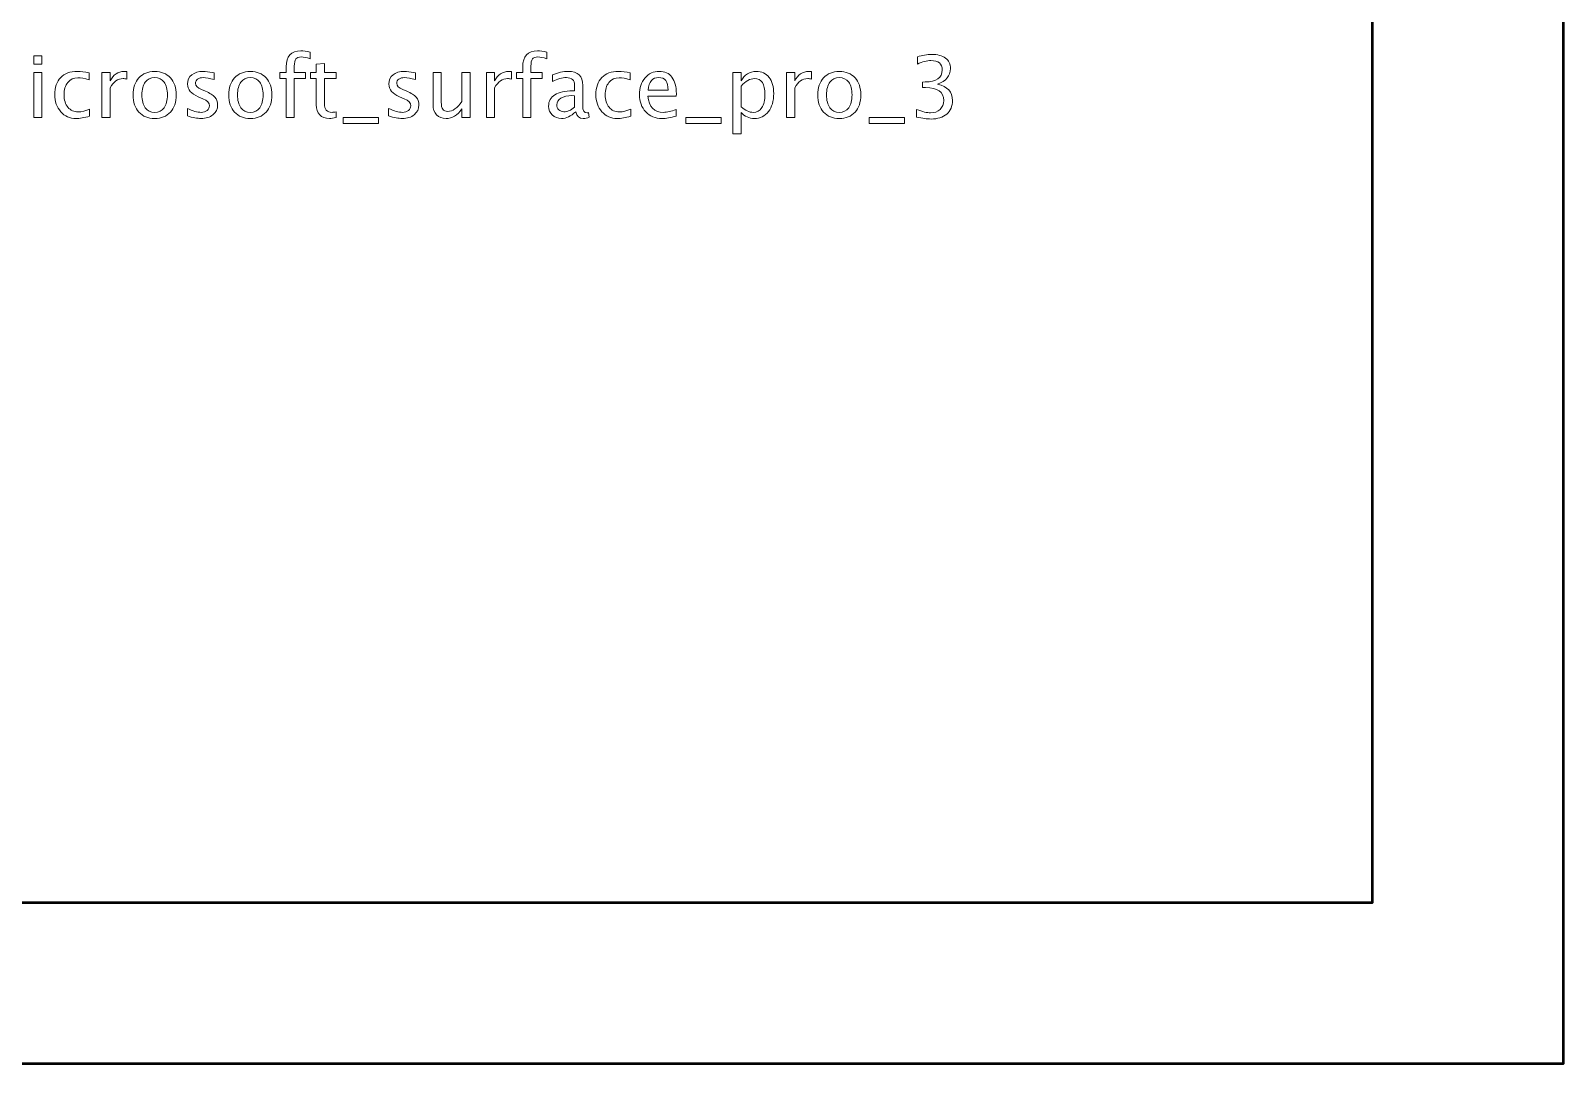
# Model space of a CAD drawing. Header units: centimetres. Extents: x -69 to 69, y -115 to 104.
# Drawn here: x 44.35 to 59.6, y -115.05 to -104.77 of the extents above; entities that cross this region are included whole.
import ezdxf

# ---------------------------------------------------------------- set-up
doc = ezdxf.new("R2010")
doc.units = ezdxf.units.CM
doc.header["$MEASUREMENT"] = 0
doc.layers.add('Layer 1', color=7, linetype='Continuous')

msp = doc.modelspace()

# ---------------------------------------------------------------- linework, layer by layer
at = {"layer": 'Layer 1', "color": 30, "lineweight": 53}
for points in [[(30.4, -115.05), (59.6, -115.05), (59.6, -94.95), (30.4, -94.95), (30.4, -115.05)], [(32.3, -113.45), (57.7, -113.45), (57.7, -96.55), (32.3, -96.55), (32.3, -113.45)]]:
    msp.add_lwpolyline(points, close=True, dxfattribs=at)
at = {"layer": 'Layer 1', "color": 30, "lineweight": 9}
for points, knots in [([(44.37699, -105.10638), (44.37699, -105.10638), (44.37699, -105.0251), (44.37699, -105.0251), (44.37699, -105.0251), (44.37699, -105.0251), (44.45827, -105.0251), (44.45827, -105.0251), (44.45827, -105.0251), (44.45827, -105.0251), (44.45827, -105.10638), (44.45827, -105.10638), (44.45827, -105.10638), (44.45827, -105.10638), (44.37699, -105.10638), (44.37699, -105.10638)], [0, 0, 0, 0, 0.2, 0.2, 0.2, 0.2, 0.4, 0.4, 0.4, 0.4, 0.6, 0.6, 0.6, 0.6, 1, 1, 1, 1]), ([(46.88893, -105.63724), (46.88893, -105.63724), (46.88893, -105.24947), (46.88893, -105.24947), (46.88893, -105.24947), (46.88893, -105.24947), (46.82529, -105.24947), (46.82529, -105.24947), (46.82529, -105.24947), (46.82529, -105.24947), (46.82529, -105.1885), (46.82529, -105.1885), (46.82529, -105.1885), (46.82529, -105.1885), (46.88893, -105.1885), (46.88893, -105.1885), (46.88893, -105.1885), (46.88893, -105.1885), (46.88893, -105.13474), (46.88893, -105.13474), (46.88893, -105.13474), (46.88893, -105.02778), (46.93776, -104.9743), (47.0354, -104.9743), (47.0354, -104.9743), (47.06278, -104.9743), (47.09382, -104.97881), (47.12854, -104.98784), (47.12854, -104.98784), (47.12854, -104.98784), (47.12854, -105.05304), (47.12854, -105.05304), (47.12854, -105.05304), (47.09171, -105.04118), (47.06222, -105.03526), (47.04006, -105.03526), (47.04006, -105.03526), (47.01311, -105.03526), (46.99476, -105.04161), (46.98503, -105.05445), (46.98503, -105.05445), (46.97515, -105.06729), (46.97021, -105.09114), (46.97021, -105.12599), (46.97021, -105.12599), (46.97021, -105.12599), (46.97021, -105.1885), (46.97021, -105.1885), (46.97021, -105.1885), (46.97021, -105.1885), (47.08296, -105.1885), (47.08296, -105.1885), (47.08296, -105.1885), (47.08296, -105.1885), (47.08296, -105.24947), (47.08296, -105.24947), (47.08296, -105.24947), (47.08296, -105.24947), (46.97021, -105.24947), (46.97021, -105.24947), (46.97021, -105.24947), (46.97021, -105.24947), (46.97021, -105.63724), (46.97021, -105.63724), (46.97021, -105.63724), (46.97021, -105.63724), (46.88893, -105.63724), (46.88893, -105.63724)], [0, 0, 0, 0, 0.05555556, 0.05555556, 0.05555556, 0.05555556, 0.11111111, 0.11111111, 0.11111111, 0.11111111, 0.16666667, 0.16666667, 0.16666667, 0.16666667, 0.22222222, 0.22222222, 0.22222222, 0.22222222, 0.27777778, 0.27777778, 0.27777778, 0.27777778, 0.33333333, 0.33333333, 0.33333333, 0.33333333, 0.38888889, 0.38888889, 0.38888889, 0.38888889, 0.44444444, 0.44444444, 0.44444444, 0.44444444, 0.5, 0.5, 0.5, 0.5, 0.55555556, 0.55555556, 0.55555556, 0.55555556, 0.61111111, 0.61111111, 0.61111111, 0.61111111, 0.66666667, 0.66666667, 0.66666667, 0.66666667, 0.72222222, 0.72222222, 0.72222222, 0.72222222, 0.77777778, 0.77777778, 0.77777778, 0.77777778, 0.83333333, 0.83333333, 0.83333333, 0.83333333, 0.88888889, 0.88888889, 0.88888889, 0.88888889, 1, 1, 1, 1]), ([(49.2438, -105.63724), (49.2438, -105.63724), (49.2438, -105.24947), (49.2438, -105.24947), (49.2438, -105.24947), (49.2438, -105.24947), (49.18016, -105.24947), (49.18016, -105.24947), (49.18016, -105.24947), (49.18016, -105.24947), (49.18016, -105.1885), (49.18016, -105.1885), (49.18016, -105.1885), (49.18016, -105.1885), (49.2438, -105.1885), (49.2438, -105.1885), (49.2438, -105.1885), (49.2438, -105.1885), (49.2438, -105.13474), (49.2438, -105.13474), (49.2438, -105.13474), (49.2438, -105.02778), (49.29263, -104.9743), (49.39027, -104.9743), (49.39027, -104.9743), (49.41765, -104.9743), (49.44869, -104.97881), (49.48341, -104.98784), (49.48341, -104.98784), (49.48341, -104.98784), (49.48341, -105.05304), (49.48341, -105.05304), (49.48341, -105.05304), (49.44658, -105.04118), (49.41709, -105.03526), (49.39493, -105.03526), (49.39493, -105.03526), (49.36798, -105.03526), (49.34963, -105.04161), (49.3399, -105.05445), (49.3399, -105.05445), (49.33002, -105.06729), (49.32508, -105.09114), (49.32508, -105.12599), (49.32508, -105.12599), (49.32508, -105.12599), (49.32508, -105.1885), (49.32508, -105.1885), (49.32508, -105.1885), (49.32508, -105.1885), (49.43783, -105.1885), (49.43783, -105.1885), (49.43783, -105.1885), (49.43783, -105.1885), (49.43783, -105.24947), (49.43783, -105.24947), (49.43783, -105.24947), (49.43783, -105.24947), (49.32508, -105.24947), (49.32508, -105.24947), (49.32508, -105.24947), (49.32508, -105.24947), (49.32508, -105.63724), (49.32508, -105.63724), (49.32508, -105.63724), (49.32508, -105.63724), (49.2438, -105.63724), (49.2438, -105.63724)], [0, 0, 0, 0, 0.05555556, 0.05555556, 0.05555556, 0.05555556, 0.11111111, 0.11111111, 0.11111111, 0.11111111, 0.16666667, 0.16666667, 0.16666667, 0.16666667, 0.22222222, 0.22222222, 0.22222222, 0.22222222, 0.27777778, 0.27777778, 0.27777778, 0.27777778, 0.33333333, 0.33333333, 0.33333333, 0.33333333, 0.38888889, 0.38888889, 0.38888889, 0.38888889, 0.44444444, 0.44444444, 0.44444444, 0.44444444, 0.5, 0.5, 0.5, 0.5, 0.55555556, 0.55555556, 0.55555556, 0.55555556, 0.61111111, 0.61111111, 0.61111111, 0.61111111, 0.66666667, 0.66666667, 0.66666667, 0.66666667, 0.72222222, 0.72222222, 0.72222222, 0.72222222, 0.77777778, 0.77777778, 0.77777778, 0.77777778, 0.83333333, 0.83333333, 0.83333333, 0.83333333, 0.88888889, 0.88888889, 0.88888889, 0.88888889, 1, 1, 1, 1]), ([(53.1639, -105.63301), (53.1639, -105.63301), (53.1639, -105.55681), (53.1639, -105.55681), (53.1639, -105.55681), (53.22204, -105.57995), (53.26762, -105.59152), (53.30106, -105.59152), (53.30106, -105.59152), (53.34043, -105.59152), (53.37218, -105.58023), (53.39659, -105.55751), (53.39659, -105.55751), (53.42101, -105.53479), (53.43314, -105.50516), (53.43314, -105.46875), (53.43314, -105.46875), (53.43314, -105.38239), (53.37303, -105.33921), (53.2528, -105.33921), (53.2528, -105.33921), (53.2528, -105.33921), (53.22063, -105.33921), (53.22063, -105.33921), (53.22063, -105.33921), (53.22063, -105.33921), (53.22063, -105.2846), (53.22063, -105.2846), (53.22063, -105.2846), (53.22063, -105.2846), (53.24913, -105.28418), (53.24913, -105.28418), (53.24913, -105.28418), (53.36216, -105.28418), (53.41875, -105.24439), (53.41875, -105.16466), (53.41875, -105.16466), (53.41875, -105.10214), (53.38121, -105.07082), (53.30628, -105.07082), (53.30628, -105.07082), (53.26607, -105.07082), (53.22147, -105.08239), (53.17237, -105.10553), (53.17237, -105.10553), (53.17237, -105.10553), (53.17237, -105.03441), (53.17237, -105.03441), (53.17237, -105.03441), (53.22049, -105.01804), (53.26691, -105.00986), (53.3115, -105.00986), (53.3115, -105.00986), (53.37218, -105.00986), (53.41889, -105.02199), (53.45134, -105.04626), (53.45134, -105.04626), (53.4838, -105.07039), (53.50003, -105.10553), (53.50003, -105.15153), (53.50003, -105.15153), (53.50003, -105.22336), (53.45755, -105.27458), (53.37246, -105.30506), (53.37246, -105.30506), (53.4711, -105.32806), (53.52035, -105.38211), (53.52035, -105.46748), (53.52035, -105.46748), (53.52035, -105.52506), (53.5013, -105.57035), (53.46334, -105.60323), (53.46334, -105.60323), (53.42538, -105.63611), (53.37317, -105.65248), (53.30685, -105.65248), (53.30685, -105.65248), (53.26903, -105.65248), (53.22147, -105.64599), (53.1639, -105.63301)], [0, 0, 0, 0, 0.04761905, 0.04761905, 0.04761905, 0.04761905, 0.0952381, 0.0952381, 0.0952381, 0.0952381, 0.14285714, 0.14285714, 0.14285714, 0.14285714, 0.19047619, 0.19047619, 0.19047619, 0.19047619, 0.23809524, 0.23809524, 0.23809524, 0.23809524, 0.28571429, 0.28571429, 0.28571429, 0.28571429, 0.33333333, 0.33333333, 0.33333333, 0.33333333, 0.38095238, 0.38095238, 0.38095238, 0.38095238, 0.42857143, 0.42857143, 0.42857143, 0.42857143, 0.47619048, 0.47619048, 0.47619048, 0.47619048, 0.52380952, 0.52380952, 0.52380952, 0.52380952, 0.57142857, 0.57142857, 0.57142857, 0.57142857, 0.61904762, 0.61904762, 0.61904762, 0.61904762, 0.66666667, 0.66666667, 0.66666667, 0.66666667, 0.71428571, 0.71428571, 0.71428571, 0.71428571, 0.76190476, 0.76190476, 0.76190476, 0.76190476, 0.80952381, 0.80952381, 0.80952381, 0.80952381, 0.85714286, 0.85714286, 0.85714286, 0.85714286, 0.9047619, 0.9047619, 0.9047619, 0.9047619, 1, 1, 1, 1]), ([(44.37699, -105.63724), (44.37699, -105.63724), (44.37699, -105.1885), (44.37699, -105.1885), (44.37699, -105.1885), (44.37699, -105.1885), (44.45827, -105.1885), (44.45827, -105.1885), (44.45827, -105.1885), (44.45827, -105.1885), (44.45827, -105.63724), (44.45827, -105.63724), (44.45827, -105.63724), (44.45827, -105.63724), (44.37699, -105.63724), (44.37699, -105.63724)], [0, 0, 0, 0, 0.2, 0.2, 0.2, 0.2, 0.4, 0.4, 0.4, 0.4, 0.6, 0.6, 0.6, 0.6, 1, 1, 1, 1]), ([(44.93325, -105.62369), (44.88062, -105.6395), (44.83518, -105.6474), (44.79694, -105.6474), (44.79694, -105.6474), (44.73626, -105.6474), (44.68603, -105.62496), (44.64609, -105.58023), (44.64609, -105.58023), (44.60616, -105.53536), (44.58612, -105.47877), (44.58612, -105.41061), (44.58612, -105.41061), (44.58612, -105.3378), (44.60588, -105.28093), (44.64539, -105.24029), (44.64539, -105.24029), (44.6849, -105.19951), (44.74007, -105.17919), (44.81091, -105.17919), (44.81091, -105.17919), (44.84577, -105.17919), (44.88499, -105.18399), (44.92817, -105.19358), (44.92817, -105.19358), (44.92817, -105.19358), (44.92817, -105.26217), (44.92817, -105.26217), (44.92817, -105.26217), (44.88231, -105.24862), (44.84492, -105.24185), (44.81613, -105.24185), (44.81613, -105.24185), (44.77436, -105.24185), (44.74092, -105.25751), (44.71594, -105.28869), (44.71594, -105.28869), (44.69097, -105.31988), (44.67841, -105.36151), (44.67841, -105.41344), (44.67841, -105.41344), (44.67841, -105.46381), (44.69139, -105.50445), (44.71721, -105.53564), (44.71721, -105.53564), (44.74304, -105.56668), (44.77676, -105.58221), (44.81867, -105.58221), (44.81867, -105.58221), (44.85578, -105.58221), (44.89388, -105.57261), (44.93325, -105.55342), (44.93325, -105.55342), (44.93325, -105.55342), (44.93325, -105.62369), (44.93325, -105.62369)], [0, 0, 0, 0, 0.06666667, 0.06666667, 0.06666667, 0.06666667, 0.13333333, 0.13333333, 0.13333333, 0.13333333, 0.2, 0.2, 0.2, 0.2, 0.26666667, 0.26666667, 0.26666667, 0.26666667, 0.33333333, 0.33333333, 0.33333333, 0.33333333, 0.4, 0.4, 0.4, 0.4, 0.46666667, 0.46666667, 0.46666667, 0.46666667, 0.53333333, 0.53333333, 0.53333333, 0.53333333, 0.6, 0.6, 0.6, 0.6, 0.66666667, 0.66666667, 0.66666667, 0.66666667, 0.73333333, 0.73333333, 0.73333333, 0.73333333, 0.8, 0.8, 0.8, 0.8, 0.86666667, 0.86666667, 0.86666667, 0.86666667, 1, 1, 1, 1]), ([(45.05532, -105.63724), (45.05532, -105.63724), (45.05532, -105.1885), (45.05532, -105.1885), (45.05532, -105.1885), (45.05532, -105.1885), (45.1366, -105.1885), (45.1366, -105.1885), (45.1366, -105.1885), (45.1366, -105.1885), (45.1366, -105.27331), (45.1366, -105.27331), (45.1366, -105.27331), (45.16892, -105.21052), (45.21576, -105.17919), (45.27729, -105.17919), (45.27729, -105.17919), (45.28561, -105.17919), (45.29436, -105.1799), (45.30339, -105.18131), (45.30339, -105.18131), (45.30339, -105.18131), (45.30339, -105.25737), (45.30339, -105.25737), (45.30339, -105.25737), (45.28928, -105.25271), (45.27687, -105.25031), (45.26614, -105.25031), (45.26614, -105.25031), (45.21449, -105.25031), (45.17131, -105.28079), (45.1366, -105.34189), (45.1366, -105.34189), (45.1366, -105.34189), (45.1366, -105.63724), (45.1366, -105.63724), (45.1366, -105.63724), (45.1366, -105.63724), (45.05532, -105.63724), (45.05532, -105.63724)], [0, 0, 0, 0, 0.09090909, 0.09090909, 0.09090909, 0.09090909, 0.18181818, 0.18181818, 0.18181818, 0.18181818, 0.27272727, 0.27272727, 0.27272727, 0.27272727, 0.36363636, 0.36363636, 0.36363636, 0.36363636, 0.45454545, 0.45454545, 0.45454545, 0.45454545, 0.54545455, 0.54545455, 0.54545455, 0.54545455, 0.63636364, 0.63636364, 0.63636364, 0.63636364, 0.72727273, 0.72727273, 0.72727273, 0.72727273, 0.81818182, 0.81818182, 0.81818182, 0.81818182, 1, 1, 1, 1]), ([(45.5804, -105.6474), (45.5145, -105.6474), (45.46229, -105.62637), (45.4239, -105.58432), (45.4239, -105.58432), (45.38538, -105.54227), (45.36619, -105.48512), (45.36619, -105.41301), (45.36619, -105.41301), (45.36619, -105.34105), (45.38538, -105.28404), (45.4239, -105.24213), (45.4239, -105.24213), (45.46229, -105.20022), (45.5145, -105.17919), (45.5804, -105.17919), (45.5804, -105.17919), (45.6463, -105.17919), (45.69851, -105.20022), (45.73689, -105.24213), (45.73689, -105.24213), (45.77541, -105.28404), (45.79461, -105.34105), (45.79461, -105.41301), (45.79461, -105.41301), (45.79461, -105.48512), (45.77541, -105.54227), (45.73689, -105.58432), (45.73689, -105.58432), (45.69851, -105.62637), (45.6463, -105.6474), (45.5804, -105.6474)], [0, 0, 0, 0, 0.11111111, 0.11111111, 0.11111111, 0.11111111, 0.22222222, 0.22222222, 0.22222222, 0.22222222, 0.33333333, 0.33333333, 0.33333333, 0.33333333, 0.44444444, 0.44444444, 0.44444444, 0.44444444, 0.55555556, 0.55555556, 0.55555556, 0.55555556, 0.66666667, 0.66666667, 0.66666667, 0.66666667, 0.77777778, 0.77777778, 0.77777778, 0.77777778, 1, 1, 1, 1]), ([(45.58026, -105.58644), (45.62047, -105.58644), (45.6518, -105.57134), (45.6741, -105.541), (45.6741, -105.541), (45.69625, -105.5108), (45.7074, -105.46805), (45.7074, -105.41301), (45.7074, -105.41301), (45.7074, -105.35812), (45.69625, -105.31551), (45.6741, -105.28531), (45.6741, -105.28531), (45.6518, -105.25525), (45.62047, -105.24015), (45.58026, -105.24015), (45.58026, -105.24015), (45.5399, -105.24015), (45.50857, -105.25525), (45.48656, -105.28531), (45.48656, -105.28531), (45.4644, -105.31551), (45.4534, -105.35812), (45.4534, -105.41301), (45.4534, -105.41301), (45.4534, -105.46805), (45.4644, -105.5108), (45.48656, -105.541), (45.48656, -105.541), (45.50857, -105.57134), (45.5399, -105.58644), (45.58026, -105.58644)], [0, 0, 0, 0, 0.11111111, 0.11111111, 0.11111111, 0.11111111, 0.22222222, 0.22222222, 0.22222222, 0.22222222, 0.33333333, 0.33333333, 0.33333333, 0.33333333, 0.44444444, 0.44444444, 0.44444444, 0.44444444, 0.55555556, 0.55555556, 0.55555556, 0.55555556, 0.66666667, 0.66666667, 0.66666667, 0.66666667, 0.77777778, 0.77777778, 0.77777778, 0.77777778, 1, 1, 1, 1]), ([(45.9058, -105.62115), (45.9058, -105.62115), (45.9058, -105.54665), (45.9058, -105.54665), (45.9058, -105.54665), (45.959, -105.57318), (46.00515, -105.58644), (46.04452, -105.58644), (46.04452, -105.58644), (46.06794, -105.58644), (46.08741, -105.58009), (46.1028, -105.56739), (46.1028, -105.56739), (46.11818, -105.55483), (46.12594, -105.53903), (46.12594, -105.51998), (46.12594, -105.51998), (46.12594, -105.49218), (46.10435, -105.46918), (46.06117, -105.45097), (46.06117, -105.45097), (46.06117, -105.45097), (46.01361, -105.43079), (46.01361, -105.43079), (46.01361, -105.43079), (45.94348, -105.40172), (45.90834, -105.35967), (45.90834, -105.30506), (45.90834, -105.30506), (45.90834, -105.26598), (45.92217, -105.23521), (45.94983, -105.21278), (45.94983, -105.21278), (45.97749, -105.19034), (46.01545, -105.17919), (46.06357, -105.17919), (46.06357, -105.17919), (46.08854, -105.17919), (46.11959, -105.18258), (46.15642, -105.18949), (46.15642, -105.18949), (46.15642, -105.18949), (46.17335, -105.19274), (46.17335, -105.19274), (46.17335, -105.19274), (46.17335, -105.19274), (46.17335, -105.26047), (46.17335, -105.26047), (46.17335, -105.26047), (46.12805, -105.24693), (46.09193, -105.24015), (46.06498, -105.24015), (46.06498, -105.24015), (46.04127, -105.24015), (46.0225, -105.24537), (46.00825, -105.25567), (46.00825, -105.25567), (45.99414, -105.26598), (45.98708, -105.2798), (45.98708, -105.29716), (45.98708, -105.29716), (45.98708, -105.32157), (46.00684, -105.34232), (46.04649, -105.35911), (46.04649, -105.35911), (46.04649, -105.35911), (46.08558, -105.37562), (46.08558, -105.37562), (46.08558, -105.37562), (46.12989, -105.39425), (46.16122, -105.414), (46.17956, -105.43474), (46.17956, -105.43474), (46.19805, -105.45549), (46.20722, -105.48145), (46.20722, -105.5125), (46.20722, -105.5125), (46.20722, -105.55187), (46.1917, -105.58418), (46.16051, -105.60944), (46.16051, -105.60944), (46.12947, -105.6347), (46.08967, -105.6474), (46.04127, -105.6474), (46.04127, -105.6474), (46.00402, -105.6474), (45.959, -105.63865), (45.9058, -105.62115)], [0, 0, 0, 0, 0.04347826, 0.04347826, 0.04347826, 0.04347826, 0.08695652, 0.08695652, 0.08695652, 0.08695652, 0.13043478, 0.13043478, 0.13043478, 0.13043478, 0.17391304, 0.17391304, 0.17391304, 0.17391304, 0.2173913, 0.2173913, 0.2173913, 0.2173913, 0.26086957, 0.26086957, 0.26086957, 0.26086957, 0.30434783, 0.30434783, 0.30434783, 0.30434783, 0.34782609, 0.34782609, 0.34782609, 0.34782609, 0.39130435, 0.39130435, 0.39130435, 0.39130435, 0.43478261, 0.43478261, 0.43478261, 0.43478261, 0.47826087, 0.47826087, 0.47826087, 0.47826087, 0.52173913, 0.52173913, 0.52173913, 0.52173913, 0.56521739, 0.56521739, 0.56521739, 0.56521739, 0.60869565, 0.60869565, 0.60869565, 0.60869565, 0.65217391, 0.65217391, 0.65217391, 0.65217391, 0.69565217, 0.69565217, 0.69565217, 0.69565217, 0.73913043, 0.73913043, 0.73913043, 0.73913043, 0.7826087, 0.7826087, 0.7826087, 0.7826087, 0.82608696, 0.82608696, 0.82608696, 0.82608696, 0.86956522, 0.86956522, 0.86956522, 0.86956522, 0.91304348, 0.91304348, 0.91304348, 0.91304348, 1, 1, 1, 1]), ([(46.5322, -105.6474), (46.4663, -105.6474), (46.41409, -105.62637), (46.3757, -105.58432), (46.3757, -105.58432), (46.33718, -105.54227), (46.31799, -105.48512), (46.31799, -105.41301), (46.31799, -105.41301), (46.31799, -105.34105), (46.33718, -105.28404), (46.3757, -105.24213), (46.3757, -105.24213), (46.41409, -105.20022), (46.4663, -105.17919), (46.5322, -105.17919), (46.5322, -105.17919), (46.5981, -105.17919), (46.65031, -105.20022), (46.68869, -105.24213), (46.68869, -105.24213), (46.72721, -105.28404), (46.74641, -105.34105), (46.74641, -105.41301), (46.74641, -105.41301), (46.74641, -105.48512), (46.72721, -105.54227), (46.68869, -105.58432), (46.68869, -105.58432), (46.65031, -105.62637), (46.5981, -105.6474), (46.5322, -105.6474)], [0, 0, 0, 0, 0.11111111, 0.11111111, 0.11111111, 0.11111111, 0.22222222, 0.22222222, 0.22222222, 0.22222222, 0.33333333, 0.33333333, 0.33333333, 0.33333333, 0.44444444, 0.44444444, 0.44444444, 0.44444444, 0.55555556, 0.55555556, 0.55555556, 0.55555556, 0.66666667, 0.66666667, 0.66666667, 0.66666667, 0.77777778, 0.77777778, 0.77777778, 0.77777778, 1, 1, 1, 1]), ([(46.53206, -105.58644), (46.57227, -105.58644), (46.6036, -105.57134), (46.6259, -105.541), (46.6259, -105.541), (46.64805, -105.5108), (46.6592, -105.46805), (46.6592, -105.41301), (46.6592, -105.41301), (46.6592, -105.35812), (46.64805, -105.31551), (46.6259, -105.28531), (46.6259, -105.28531), (46.6036, -105.25525), (46.57227, -105.24015), (46.53206, -105.24015), (46.53206, -105.24015), (46.4917, -105.24015), (46.46037, -105.25525), (46.43836, -105.28531), (46.43836, -105.28531), (46.4162, -105.31551), (46.4052, -105.35812), (46.4052, -105.41301), (46.4052, -105.41301), (46.4052, -105.46805), (46.4162, -105.5108), (46.43836, -105.541), (46.43836, -105.541), (46.46037, -105.57134), (46.4917, -105.58644), (46.53206, -105.58644)], [0, 0, 0, 0, 0.11111111, 0.11111111, 0.11111111, 0.11111111, 0.22222222, 0.22222222, 0.22222222, 0.22222222, 0.33333333, 0.33333333, 0.33333333, 0.33333333, 0.44444444, 0.44444444, 0.44444444, 0.44444444, 0.55555556, 0.55555556, 0.55555556, 0.55555556, 0.66666667, 0.66666667, 0.66666667, 0.66666667, 0.77777778, 0.77777778, 0.77777778, 0.77777778, 1, 1, 1, 1]), ([(47.38564, -105.6371), (47.36052, -105.64401), (47.33865, -105.6474), (47.32017, -105.6474), (47.32017, -105.6474), (47.27868, -105.6474), (47.24636, -105.63555), (47.22322, -105.61184), (47.22322, -105.61184), (47.19994, -105.58813), (47.18837, -105.55525), (47.18837, -105.51306), (47.18837, -105.51306), (47.18837, -105.51306), (47.18837, -105.24947), (47.18837, -105.24947), (47.18837, -105.24947), (47.18837, -105.24947), (47.1322, -105.24947), (47.1322, -105.24947), (47.1322, -105.24947), (47.1322, -105.24947), (47.1322, -105.1885), (47.1322, -105.1885), (47.1322, -105.1885), (47.1322, -105.1885), (47.18837, -105.1885), (47.18837, -105.1885), (47.18837, -105.1885), (47.18837, -105.1885), (47.18837, -105.10737), (47.18837, -105.10737), (47.18837, -105.10737), (47.18837, -105.10737), (47.26965, -105.0996), (47.26965, -105.0996), (47.26965, -105.0996), (47.26965, -105.0996), (47.26965, -105.1885), (47.26965, -105.1885), (47.26965, -105.1885), (47.26965, -105.1885), (47.38733, -105.1885), (47.38733, -105.1885), (47.38733, -105.1885), (47.38733, -105.1885), (47.38733, -105.24947), (47.38733, -105.24947), (47.38733, -105.24947), (47.38733, -105.24947), (47.26965, -105.24947), (47.26965, -105.24947), (47.26965, -105.24947), (47.26965, -105.24947), (47.26965, -105.49839), (47.26965, -105.49839), (47.26965, -105.49839), (47.26965, -105.55709), (47.29519, -105.58644), (47.34613, -105.58644), (47.34613, -105.58644), (47.357, -105.58644), (47.37012, -105.58461), (47.38564, -105.58108), (47.38564, -105.58108), (47.38564, -105.58108), (47.38564, -105.6371), (47.38564, -105.6371)], [0, 0, 0, 0, 0.05555556, 0.05555556, 0.05555556, 0.05555556, 0.11111111, 0.11111111, 0.11111111, 0.11111111, 0.16666667, 0.16666667, 0.16666667, 0.16666667, 0.22222222, 0.22222222, 0.22222222, 0.22222222, 0.27777778, 0.27777778, 0.27777778, 0.27777778, 0.33333333, 0.33333333, 0.33333333, 0.33333333, 0.38888889, 0.38888889, 0.38888889, 0.38888889, 0.44444444, 0.44444444, 0.44444444, 0.44444444, 0.5, 0.5, 0.5, 0.5, 0.55555556, 0.55555556, 0.55555556, 0.55555556, 0.61111111, 0.61111111, 0.61111111, 0.61111111, 0.66666667, 0.66666667, 0.66666667, 0.66666667, 0.72222222, 0.72222222, 0.72222222, 0.72222222, 0.77777778, 0.77777778, 0.77777778, 0.77777778, 0.83333333, 0.83333333, 0.83333333, 0.83333333, 0.88888889, 0.88888889, 0.88888889, 0.88888889, 1, 1, 1, 1]), ([(47.90888, -105.62115), (47.90888, -105.62115), (47.90888, -105.54665), (47.90888, -105.54665), (47.90888, -105.54665), (47.96208, -105.57318), (48.00823, -105.58644), (48.0476, -105.58644), (48.0476, -105.58644), (48.07102, -105.58644), (48.09049, -105.58009), (48.10588, -105.56739), (48.10588, -105.56739), (48.12126, -105.55483), (48.12902, -105.53903), (48.12902, -105.51998), (48.12902, -105.51998), (48.12902, -105.49218), (48.10743, -105.46918), (48.06425, -105.45097), (48.06425, -105.45097), (48.06425, -105.45097), (48.01669, -105.43079), (48.01669, -105.43079), (48.01669, -105.43079), (47.94656, -105.40172), (47.91142, -105.35967), (47.91142, -105.30506), (47.91142, -105.30506), (47.91142, -105.26598), (47.92525, -105.23521), (47.95291, -105.21278), (47.95291, -105.21278), (47.98057, -105.19034), (48.01853, -105.17919), (48.06665, -105.17919), (48.06665, -105.17919), (48.09162, -105.17919), (48.12267, -105.18258), (48.1595, -105.18949), (48.1595, -105.18949), (48.1595, -105.18949), (48.17643, -105.19274), (48.17643, -105.19274), (48.17643, -105.19274), (48.17643, -105.19274), (48.17643, -105.26047), (48.17643, -105.26047), (48.17643, -105.26047), (48.13113, -105.24693), (48.09501, -105.24015), (48.06806, -105.24015), (48.06806, -105.24015), (48.04435, -105.24015), (48.02558, -105.24537), (48.01133, -105.25567), (48.01133, -105.25567), (47.99722, -105.26598), (47.99016, -105.2798), (47.99016, -105.29716), (47.99016, -105.29716), (47.99016, -105.32157), (48.00992, -105.34232), (48.04957, -105.35911), (48.04957, -105.35911), (48.04957, -105.35911), (48.08866, -105.37562), (48.08866, -105.37562), (48.08866, -105.37562), (48.13297, -105.39425), (48.1643, -105.414), (48.18264, -105.43474), (48.18264, -105.43474), (48.20113, -105.45549), (48.2103, -105.48145), (48.2103, -105.5125), (48.2103, -105.5125), (48.2103, -105.55187), (48.19478, -105.58418), (48.16359, -105.60944), (48.16359, -105.60944), (48.13255, -105.6347), (48.09275, -105.6474), (48.04435, -105.6474), (48.04435, -105.6474), (48.0071, -105.6474), (47.96208, -105.63865), (47.90888, -105.62115)], [0, 0, 0, 0, 0.04347826, 0.04347826, 0.04347826, 0.04347826, 0.08695652, 0.08695652, 0.08695652, 0.08695652, 0.13043478, 0.13043478, 0.13043478, 0.13043478, 0.17391304, 0.17391304, 0.17391304, 0.17391304, 0.2173913, 0.2173913, 0.2173913, 0.2173913, 0.26086957, 0.26086957, 0.26086957, 0.26086957, 0.30434783, 0.30434783, 0.30434783, 0.30434783, 0.34782609, 0.34782609, 0.34782609, 0.34782609, 0.39130435, 0.39130435, 0.39130435, 0.39130435, 0.43478261, 0.43478261, 0.43478261, 0.43478261, 0.47826087, 0.47826087, 0.47826087, 0.47826087, 0.52173913, 0.52173913, 0.52173913, 0.52173913, 0.56521739, 0.56521739, 0.56521739, 0.56521739, 0.60869565, 0.60869565, 0.60869565, 0.60869565, 0.65217391, 0.65217391, 0.65217391, 0.65217391, 0.69565217, 0.69565217, 0.69565217, 0.69565217, 0.73913043, 0.73913043, 0.73913043, 0.73913043, 0.7826087, 0.7826087, 0.7826087, 0.7826087, 0.82608696, 0.82608696, 0.82608696, 0.82608696, 0.86956522, 0.86956522, 0.86956522, 0.86956522, 0.91304348, 0.91304348, 0.91304348, 0.91304348, 1, 1, 1, 1]), ([(48.63772, -105.63724), (48.63772, -105.63724), (48.63772, -105.55286), (48.63772, -105.55286), (48.63772, -105.55286), (48.5944, -105.61593), (48.54177, -105.6474), (48.47996, -105.6474), (48.47996, -105.6474), (48.44073, -105.6474), (48.40955, -105.63512), (48.3864, -105.61043), (48.3864, -105.61043), (48.36312, -105.58573), (48.35155, -105.55257), (48.35155, -105.51066), (48.35155, -105.51066), (48.35155, -105.51066), (48.35155, -105.1885), (48.35155, -105.1885), (48.35155, -105.1885), (48.35155, -105.1885), (48.43283, -105.1885), (48.43283, -105.1885), (48.43283, -105.1885), (48.43283, -105.1885), (48.43283, -105.48413), (48.43283, -105.48413), (48.43283, -105.48413), (48.43283, -105.51786), (48.43777, -105.54171), (48.44751, -105.55582), (48.44751, -105.55582), (48.45738, -105.57007), (48.47375, -105.57713), (48.49675, -105.57713), (48.49675, -105.57713), (48.54643, -105.57713), (48.59356, -105.54453), (48.63772, -105.47919), (48.63772, -105.47919), (48.63772, -105.47919), (48.63772, -105.1885), (48.63772, -105.1885), (48.63772, -105.1885), (48.63772, -105.1885), (48.71901, -105.1885), (48.71901, -105.1885), (48.71901, -105.1885), (48.71901, -105.1885), (48.71901, -105.63724), (48.71901, -105.63724), (48.71901, -105.63724), (48.71901, -105.63724), (48.63772, -105.63724), (48.63772, -105.63724)], [0, 0, 0, 0, 0.06666667, 0.06666667, 0.06666667, 0.06666667, 0.13333333, 0.13333333, 0.13333333, 0.13333333, 0.2, 0.2, 0.2, 0.2, 0.26666667, 0.26666667, 0.26666667, 0.26666667, 0.33333333, 0.33333333, 0.33333333, 0.33333333, 0.4, 0.4, 0.4, 0.4, 0.46666667, 0.46666667, 0.46666667, 0.46666667, 0.53333333, 0.53333333, 0.53333333, 0.53333333, 0.6, 0.6, 0.6, 0.6, 0.66666667, 0.66666667, 0.66666667, 0.66666667, 0.73333333, 0.73333333, 0.73333333, 0.73333333, 0.8, 0.8, 0.8, 0.8, 0.86666667, 0.86666667, 0.86666667, 0.86666667, 1, 1, 1, 1]), ([(48.88213, -105.63724), (48.88213, -105.63724), (48.88213, -105.1885), (48.88213, -105.1885), (48.88213, -105.1885), (48.88213, -105.1885), (48.96341, -105.1885), (48.96341, -105.1885), (48.96341, -105.1885), (48.96341, -105.1885), (48.96341, -105.27331), (48.96341, -105.27331), (48.96341, -105.27331), (48.99573, -105.21052), (49.04257, -105.17919), (49.1041, -105.17919), (49.1041, -105.17919), (49.11242, -105.17919), (49.12117, -105.1799), (49.1302, -105.18131), (49.1302, -105.18131), (49.1302, -105.18131), (49.1302, -105.25737), (49.1302, -105.25737), (49.1302, -105.25737), (49.11609, -105.25271), (49.10368, -105.25031), (49.09295, -105.25031), (49.09295, -105.25031), (49.0413, -105.25031), (48.99812, -105.28079), (48.96341, -105.34189), (48.96341, -105.34189), (48.96341, -105.34189), (48.96341, -105.63724), (48.96341, -105.63724), (48.96341, -105.63724), (48.96341, -105.63724), (48.88213, -105.63724), (48.88213, -105.63724)], [0, 0, 0, 0, 0.09090909, 0.09090909, 0.09090909, 0.09090909, 0.18181818, 0.18181818, 0.18181818, 0.18181818, 0.27272727, 0.27272727, 0.27272727, 0.27272727, 0.36363636, 0.36363636, 0.36363636, 0.36363636, 0.45454545, 0.45454545, 0.45454545, 0.45454545, 0.54545455, 0.54545455, 0.54545455, 0.54545455, 0.63636364, 0.63636364, 0.63636364, 0.63636364, 0.72727273, 0.72727273, 0.72727273, 0.72727273, 0.81818182, 0.81818182, 0.81818182, 0.81818182, 1, 1, 1, 1]), ([(49.77113, -105.58009), (49.72231, -105.62496), (49.67532, -105.6474), (49.63016, -105.6474), (49.63016, -105.6474), (49.59305, -105.6474), (49.56215, -105.63583), (49.53773, -105.61255), (49.53773, -105.61255), (49.51318, -105.58926), (49.5009, -105.55991), (49.5009, -105.52449), (49.5009, -105.52449), (49.5009, -105.47553), (49.52151, -105.43785), (49.56271, -105.4116), (49.56271, -105.4116), (49.60392, -105.38536), (49.66304, -105.37223), (49.74009, -105.37223), (49.74009, -105.37223), (49.74009, -105.37223), (49.75914, -105.37223), (49.75914, -105.37223), (49.75914, -105.37223), (49.75914, -105.37223), (49.75914, -105.31819), (49.75914, -105.31819), (49.75914, -105.31819), (49.75914, -105.26612), (49.73204, -105.24015), (49.67772, -105.24015), (49.67772, -105.24015), (49.63567, -105.24015), (49.58966, -105.25342), (49.53985, -105.27995), (49.53985, -105.27995), (49.53985, -105.27995), (49.53985, -105.21306), (49.53985, -105.21306), (49.53985, -105.21306), (49.5946, -105.19048), (49.64625, -105.17919), (49.69465, -105.17919), (49.69465, -105.17919), (49.74446, -105.17919), (49.78129, -105.19048), (49.80486, -105.2132), (49.80486, -105.2132), (49.82856, -105.23592), (49.84042, -105.27091), (49.84042, -105.31819), (49.84042, -105.31819), (49.84042, -105.31819), (49.84042, -105.52096), (49.84042, -105.52096), (49.84042, -105.52096), (49.84042, -105.56739), (49.85467, -105.59067), (49.88332, -105.59067), (49.88332, -105.59067), (49.88684, -105.59067), (49.89207, -105.59011), (49.89898, -105.58898), (49.89898, -105.58898), (49.89898, -105.58898), (49.90477, -105.63414), (49.90477, -105.63414), (49.90477, -105.63414), (49.88628, -105.64303), (49.86596, -105.6474), (49.84366, -105.6474), (49.84366, -105.6474), (49.8057, -105.6474), (49.78157, -105.62496), (49.77113, -105.58009)], [0, 0, 0, 0, 0.05, 0.05, 0.05, 0.05, 0.1, 0.1, 0.1, 0.1, 0.15, 0.15, 0.15, 0.15, 0.2, 0.2, 0.2, 0.2, 0.25, 0.25, 0.25, 0.25, 0.3, 0.3, 0.3, 0.3, 0.35, 0.35, 0.35, 0.35, 0.4, 0.4, 0.4, 0.4, 0.45, 0.45, 0.45, 0.45, 0.5, 0.5, 0.5, 0.5, 0.55, 0.55, 0.55, 0.55, 0.6, 0.6, 0.6, 0.6, 0.65, 0.65, 0.65, 0.65, 0.7, 0.7, 0.7, 0.7, 0.75, 0.75, 0.75, 0.75, 0.8, 0.8, 0.8, 0.8, 0.85, 0.85, 0.85, 0.85, 0.9, 0.9, 0.9, 0.9, 1, 1, 1, 1]), ([(50.31892, -105.62369), (50.26629, -105.6395), (50.22085, -105.6474), (50.18261, -105.6474), (50.18261, -105.6474), (50.12193, -105.6474), (50.0717, -105.62496), (50.03176, -105.58023), (50.03176, -105.58023), (49.99183, -105.53536), (49.97179, -105.47877), (49.97179, -105.41061), (49.97179, -105.41061), (49.97179, -105.3378), (49.99155, -105.28093), (50.03106, -105.24029), (50.03106, -105.24029), (50.07057, -105.19951), (50.12574, -105.17919), (50.19658, -105.17919), (50.19658, -105.17919), (50.23144, -105.17919), (50.27066, -105.18399), (50.31384, -105.19358), (50.31384, -105.19358), (50.31384, -105.19358), (50.31384, -105.26217), (50.31384, -105.26217), (50.31384, -105.26217), (50.26798, -105.24862), (50.23059, -105.24185), (50.2018, -105.24185), (50.2018, -105.24185), (50.16003, -105.24185), (50.12659, -105.25751), (50.10161, -105.28869), (50.10161, -105.28869), (50.07664, -105.31988), (50.06408, -105.36151), (50.06408, -105.41344), (50.06408, -105.41344), (50.06408, -105.46381), (50.07706, -105.50445), (50.10288, -105.53564), (50.10288, -105.53564), (50.12871, -105.56668), (50.16243, -105.58221), (50.20434, -105.58221), (50.20434, -105.58221), (50.24145, -105.58221), (50.27955, -105.57261), (50.31892, -105.55342), (50.31892, -105.55342), (50.31892, -105.55342), (50.31892, -105.62369), (50.31892, -105.62369)], [0, 0, 0, 0, 0.06666667, 0.06666667, 0.06666667, 0.06666667, 0.13333333, 0.13333333, 0.13333333, 0.13333333, 0.2, 0.2, 0.2, 0.2, 0.26666667, 0.26666667, 0.26666667, 0.26666667, 0.33333333, 0.33333333, 0.33333333, 0.33333333, 0.4, 0.4, 0.4, 0.4, 0.46666667, 0.46666667, 0.46666667, 0.46666667, 0.53333333, 0.53333333, 0.53333333, 0.53333333, 0.6, 0.6, 0.6, 0.6, 0.66666667, 0.66666667, 0.66666667, 0.66666667, 0.73333333, 0.73333333, 0.73333333, 0.73333333, 0.8, 0.8, 0.8, 0.8, 0.86666667, 0.86666667, 0.86666667, 0.86666667, 1, 1, 1, 1]), ([(50.77034, -105.62285), (50.71573, -105.63922), (50.66903, -105.6474), (50.63008, -105.6474), (50.63008, -105.6474), (50.56362, -105.6474), (50.50957, -105.62539), (50.46794, -105.5815), (50.46794, -105.5815), (50.42631, -105.53762), (50.40543, -105.48075), (50.40543, -105.41076), (50.40543, -105.41076), (50.40543, -105.34288), (50.42377, -105.28714), (50.4606, -105.24354), (50.4606, -105.24354), (50.49743, -105.20008), (50.54457, -105.17834), (50.602, -105.17834), (50.602, -105.17834), (50.65633, -105.17834), (50.69838, -105.19768), (50.72801, -105.23634), (50.72801, -105.23634), (50.75764, -105.27501), (50.77246, -105.32976), (50.77246, -105.40074), (50.77246, -105.40074), (50.77246, -105.40074), (50.77204, -105.42557), (50.77204, -105.42557), (50.77204, -105.42557), (50.77204, -105.42557), (50.4884, -105.42557), (50.4884, -105.42557), (50.4884, -105.42557), (50.50026, -105.53282), (50.55261, -105.58644), (50.64532, -105.58644), (50.64532, -105.58644), (50.67933, -105.58644), (50.72096, -105.57684), (50.77034, -105.55765), (50.77034, -105.55765), (50.77034, -105.55765), (50.77034, -105.62285), (50.77034, -105.62285)], [0, 0, 0, 0, 0.07692308, 0.07692308, 0.07692308, 0.07692308, 0.15384615, 0.15384615, 0.15384615, 0.15384615, 0.23076923, 0.23076923, 0.23076923, 0.23076923, 0.30769231, 0.30769231, 0.30769231, 0.30769231, 0.38461538, 0.38461538, 0.38461538, 0.38461538, 0.46153846, 0.46153846, 0.46153846, 0.46153846, 0.53846154, 0.53846154, 0.53846154, 0.53846154, 0.61538462, 0.61538462, 0.61538462, 0.61538462, 0.69230769, 0.69230769, 0.69230769, 0.69230769, 0.76923077, 0.76923077, 0.76923077, 0.76923077, 0.84615385, 0.84615385, 0.84615385, 0.84615385, 1, 1, 1, 1]), ([(50.49264, -105.36461), (50.49264, -105.36461), (50.69076, -105.36461), (50.69076, -105.36461), (50.69076, -105.36461), (50.69076, -105.28107), (50.65957, -105.23931), (50.59734, -105.23931), (50.59734, -105.23931), (50.53469, -105.23931), (50.49983, -105.28107), (50.49264, -105.36461)], [0, 0, 0, 0, 0.25, 0.25, 0.25, 0.25, 0.5, 0.5, 0.5, 0.5, 1, 1, 1, 1]), ([(51.33607, -105.80065), (51.33607, -105.80065), (51.33607, -105.1885), (51.33607, -105.1885), (51.33607, -105.1885), (51.33607, -105.1885), (51.41735, -105.1885), (51.41735, -105.1885), (51.41735, -105.1885), (51.41735, -105.1885), (51.41735, -105.27331), (51.41735, -105.27331), (51.41735, -105.27331), (51.45065, -105.21052), (51.50075, -105.17919), (51.56749, -105.17919), (51.56749, -105.17919), (51.62154, -105.17919), (51.66401, -105.19881), (51.69506, -105.23818), (51.69506, -105.23818), (51.7261, -105.27755), (51.74163, -105.33131), (51.74163, -105.39947), (51.74163, -105.39947), (51.74163, -105.47369), (51.72399, -105.53366), (51.68885, -105.5791), (51.68885, -105.5791), (51.65371, -105.62468), (51.60743, -105.6474), (51.55014, -105.6474), (51.55014, -105.6474), (51.49694, -105.6474), (51.45263, -105.62708), (51.41735, -105.5863), (51.41735, -105.5863), (51.41735, -105.5863), (51.41735, -105.80065), (51.41735, -105.80065), (51.41735, -105.80065), (51.41735, -105.80065), (51.33607, -105.80065), (51.33607, -105.80065)], [0, 0, 0, 0, 0.08333333, 0.08333333, 0.08333333, 0.08333333, 0.16666667, 0.16666667, 0.16666667, 0.16666667, 0.25, 0.25, 0.25, 0.25, 0.33333333, 0.33333333, 0.33333333, 0.33333333, 0.41666667, 0.41666667, 0.41666667, 0.41666667, 0.5, 0.5, 0.5, 0.5, 0.58333333, 0.58333333, 0.58333333, 0.58333333, 0.66666667, 0.66666667, 0.66666667, 0.66666667, 0.75, 0.75, 0.75, 0.75, 0.83333333, 0.83333333, 0.83333333, 0.83333333, 1, 1, 1, 1]), ([(51.41735, -105.53028), (51.45926, -105.56767), (51.4992, -105.58644), (51.53715, -105.58644), (51.53715, -105.58644), (51.57455, -105.58644), (51.60348, -105.57078), (51.6238, -105.53959), (51.6238, -105.53959), (51.64426, -105.50841), (51.65442, -105.46452), (51.65442, -105.40779), (51.65442, -105.40779), (51.65442, -105.30281), (51.6197, -105.25031), (51.55028, -105.25031), (51.55028, -105.25031), (51.50484, -105.25031), (51.46053, -105.27487), (51.41735, -105.32411), (51.41735, -105.32411), (51.41735, -105.32411), (51.41735, -105.53028), (51.41735, -105.53028)], [0, 0, 0, 0, 0.14285714, 0.14285714, 0.14285714, 0.14285714, 0.28571429, 0.28571429, 0.28571429, 0.28571429, 0.42857143, 0.42857143, 0.42857143, 0.42857143, 0.57142857, 0.57142857, 0.57142857, 0.57142857, 0.71428571, 0.71428571, 0.71428571, 0.71428571, 1, 1, 1, 1]), ([(51.86891, -105.63724), (51.86891, -105.63724), (51.86891, -105.1885), (51.86891, -105.1885), (51.86891, -105.1885), (51.86891, -105.1885), (51.95019, -105.1885), (51.95019, -105.1885), (51.95019, -105.1885), (51.95019, -105.1885), (51.95019, -105.27331), (51.95019, -105.27331), (51.95019, -105.27331), (51.98251, -105.21052), (52.02935, -105.17919), (52.09088, -105.17919), (52.09088, -105.17919), (52.0992, -105.17919), (52.10795, -105.1799), (52.11698, -105.18131), (52.11698, -105.18131), (52.11698, -105.18131), (52.11698, -105.25737), (52.11698, -105.25737), (52.11698, -105.25737), (52.10287, -105.25271), (52.09046, -105.25031), (52.07973, -105.25031), (52.07973, -105.25031), (52.02808, -105.25031), (51.9849, -105.28079), (51.95019, -105.34189), (51.95019, -105.34189), (51.95019, -105.34189), (51.95019, -105.63724), (51.95019, -105.63724), (51.95019, -105.63724), (51.95019, -105.63724), (51.86891, -105.63724), (51.86891, -105.63724)], [0, 0, 0, 0, 0.09090909, 0.09090909, 0.09090909, 0.09090909, 0.18181818, 0.18181818, 0.18181818, 0.18181818, 0.27272727, 0.27272727, 0.27272727, 0.27272727, 0.36363636, 0.36363636, 0.36363636, 0.36363636, 0.45454545, 0.45454545, 0.45454545, 0.45454545, 0.54545455, 0.54545455, 0.54545455, 0.54545455, 0.63636364, 0.63636364, 0.63636364, 0.63636364, 0.72727273, 0.72727273, 0.72727273, 0.72727273, 0.81818182, 0.81818182, 0.81818182, 0.81818182, 1, 1, 1, 1]), ([(52.39399, -105.6474), (52.32809, -105.6474), (52.27588, -105.62637), (52.23749, -105.58432), (52.23749, -105.58432), (52.19897, -105.54227), (52.17978, -105.48512), (52.17978, -105.41301), (52.17978, -105.41301), (52.17978, -105.34105), (52.19897, -105.28404), (52.23749, -105.24213), (52.23749, -105.24213), (52.27588, -105.20022), (52.32809, -105.17919), (52.39399, -105.17919), (52.39399, -105.17919), (52.45989, -105.17919), (52.5121, -105.20022), (52.55048, -105.24213), (52.55048, -105.24213), (52.589, -105.28404), (52.6082, -105.34105), (52.6082, -105.41301), (52.6082, -105.41301), (52.6082, -105.48512), (52.589, -105.54227), (52.55048, -105.58432), (52.55048, -105.58432), (52.5121, -105.62637), (52.45989, -105.6474), (52.39399, -105.6474)], [0, 0, 0, 0, 0.11111111, 0.11111111, 0.11111111, 0.11111111, 0.22222222, 0.22222222, 0.22222222, 0.22222222, 0.33333333, 0.33333333, 0.33333333, 0.33333333, 0.44444444, 0.44444444, 0.44444444, 0.44444444, 0.55555556, 0.55555556, 0.55555556, 0.55555556, 0.66666667, 0.66666667, 0.66666667, 0.66666667, 0.77777778, 0.77777778, 0.77777778, 0.77777778, 1, 1, 1, 1]), ([(52.39385, -105.58644), (52.43406, -105.58644), (52.46539, -105.57134), (52.48769, -105.541), (52.48769, -105.541), (52.50984, -105.5108), (52.52099, -105.46805), (52.52099, -105.41301), (52.52099, -105.41301), (52.52099, -105.35812), (52.50984, -105.31551), (52.48769, -105.28531), (52.48769, -105.28531), (52.46539, -105.25525), (52.43406, -105.24015), (52.39385, -105.24015), (52.39385, -105.24015), (52.35349, -105.24015), (52.32216, -105.25525), (52.30015, -105.28531), (52.30015, -105.28531), (52.27799, -105.31551), (52.26699, -105.35812), (52.26699, -105.41301), (52.26699, -105.41301), (52.26699, -105.46805), (52.27799, -105.5108), (52.30015, -105.541), (52.30015, -105.541), (52.32216, -105.57134), (52.35349, -105.58644), (52.39385, -105.58644)], [0, 0, 0, 0, 0.11111111, 0.11111111, 0.11111111, 0.11111111, 0.22222222, 0.22222222, 0.22222222, 0.22222222, 0.33333333, 0.33333333, 0.33333333, 0.33333333, 0.44444444, 0.44444444, 0.44444444, 0.44444444, 0.55555556, 0.55555556, 0.55555556, 0.55555556, 0.66666667, 0.66666667, 0.66666667, 0.66666667, 0.77777778, 0.77777778, 0.77777778, 0.77777778, 1, 1, 1, 1]), ([(49.75914, -105.53578), (49.75914, -105.53578), (49.75914, -105.42049), (49.75914, -105.42049), (49.75914, -105.42049), (49.75914, -105.42049), (49.73303, -105.41965), (49.73303, -105.41965), (49.73303, -105.41965), (49.68788, -105.41965), (49.65147, -105.42797), (49.62367, -105.44462), (49.62367, -105.44462), (49.59601, -105.46141), (49.58218, -105.48357), (49.58218, -105.51123), (49.58218, -105.51123), (49.58218, -105.53056), (49.5891, -105.54693), (49.60279, -105.56033), (49.60279, -105.56033), (49.61662, -105.57374), (49.63341, -105.58051), (49.6533, -105.58051), (49.6533, -105.58051), (49.68717, -105.58051), (49.72245, -105.56556), (49.75914, -105.53578)], [0, 0, 0, 0, 0.125, 0.125, 0.125, 0.125, 0.25, 0.25, 0.25, 0.25, 0.375, 0.375, 0.375, 0.375, 0.5, 0.5, 0.5, 0.5, 0.625, 0.625, 0.625, 0.625, 0.75, 0.75, 0.75, 0.75, 1, 1, 1, 1]), ([(47.45591, -105.6982), (47.45591, -105.6982), (47.45591, -105.63724), (47.45591, -105.63724), (47.45591, -105.63724), (47.45591, -105.63724), (47.80812, -105.63724), (47.80812, -105.63724), (47.80812, -105.63724), (47.80812, -105.63724), (47.80812, -105.6982), (47.80812, -105.6982), (47.80812, -105.6982), (47.80812, -105.6982), (47.45591, -105.6982), (47.45591, -105.6982)], [0, 0, 0, 0, 0.2, 0.2, 0.2, 0.2, 0.4, 0.4, 0.4, 0.4, 0.6, 0.6, 0.6, 0.6, 1, 1, 1, 1]), ([(50.86701, -105.6982), (50.86701, -105.6982), (50.86701, -105.63724), (50.86701, -105.63724), (50.86701, -105.63724), (50.86701, -105.63724), (51.21922, -105.63724), (51.21922, -105.63724), (51.21922, -105.63724), (51.21922, -105.63724), (51.21922, -105.6982), (51.21922, -105.6982), (51.21922, -105.6982), (51.21922, -105.6982), (50.86701, -105.6982), (50.86701, -105.6982)], [0, 0, 0, 0, 0.2, 0.2, 0.2, 0.2, 0.4, 0.4, 0.4, 0.4, 0.6, 0.6, 0.6, 0.6, 1, 1, 1, 1]), ([(52.68976, -105.6982), (52.68976, -105.6982), (52.68976, -105.63724), (52.68976, -105.63724), (52.68976, -105.63724), (52.68976, -105.63724), (53.04197, -105.63724), (53.04197, -105.63724), (53.04197, -105.63724), (53.04197, -105.63724), (53.04197, -105.6982), (53.04197, -105.6982), (53.04197, -105.6982), (53.04197, -105.6982), (52.68976, -105.6982), (52.68976, -105.6982)], [0, 0, 0, 0, 0.2, 0.2, 0.2, 0.2, 0.4, 0.4, 0.4, 0.4, 0.6, 0.6, 0.6, 0.6, 1, 1, 1, 1])]:
    msp.add_open_spline(points, degree=3, knots=knots, dxfattribs=at)

doc.saveas('drawing.dxf')
